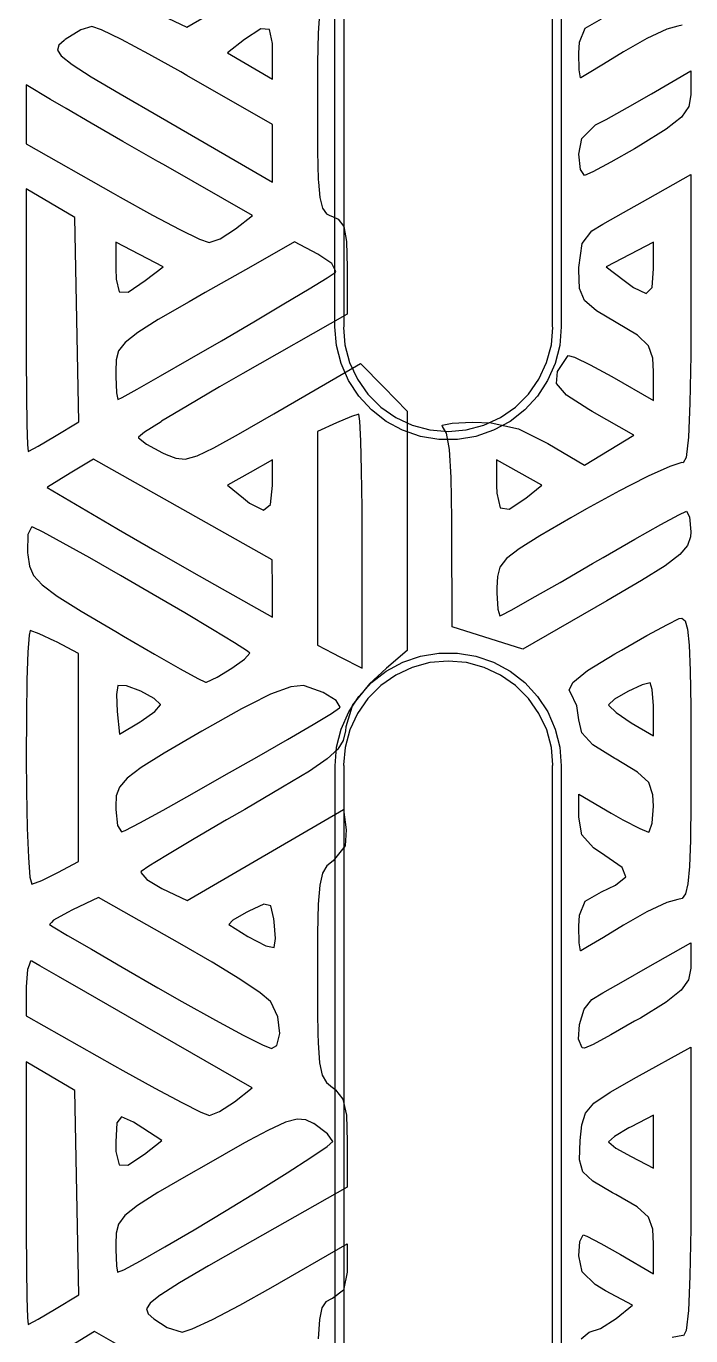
# Model space of a CAD drawing. Extents: x 19 to 403, y -177 to -75.
# Drawn here: x 203.63 to 211.24, y -138.53 to -123.52 of the extents above; entities that cross this region are included whole.
import ezdxf

# ---------------------------------------------------------------- set-up
doc = ezdxf.new("R2010")
doc.units = 0
doc.layers.add('BLACK', color=7, linetype='CONTINUOUS')

msp = doc.modelspace()

# ---------------------------------------------------------------- linework, layer by layer
at = {"layer": 'BLACK', "linetype": 'CONTINUOUS'}
for p, q in [((207.168, -126.969), (207.168, -91.3843)), ((207.268, -91.3843), (207.268, -126.969)), ((209.66, -126.969), (209.66, -91.3843)), ((209.76, -91.3843), (209.76, -126.969)), ((205.47, -123.534), (206.368, -123.014)), ((206.992, -123.376), (206.976, -123.603)), ((204.383, -123.526), (204.259, -123.566)), ((204.495, -123.566), (204.383, -123.526)), ((205.182, -123.397), (205.47, -123.534)), ((210.035, -123.545), (210.219, -123.437)), ((211.093, -123.524), (210.969, -123.558)), ((211.145, -123.512), (211.093, -123.524)), ((204.08, -123.676), (204.066, -123.687)), ((204.259, -123.566), (204.08, -123.676)), ((204.722, -123.676), (204.495, -123.566)), ((205.035, -123.842), (204.722, -123.676)), ((206.131, -123.677), (205.937, -123.827)), ((206.32, -123.552), (206.131, -123.677)), ((206.418, -123.562), (206.32, -123.552)), ((206.452, -123.72), (206.418, -123.562)), ((206.976, -123.603), (206.968, -123.943)), ((209.967, -123.706), (210.035, -123.545)), ((210.741, -123.664), (210.473, -123.817)), ((210.969, -123.558), (210.741, -123.664)), ((204.006, -123.741), (203.99, -123.796)), ((203.99, -123.796), (203.991, -123.798)), ((203.991, -123.798), (204.034, -123.864)), ((204.066, -123.687), (204.006, -123.741)), ((205.937, -123.827), (206.454, -124.132)), ((206.454, -123.828), (206.452, -123.72)), ((206.454, -124.132), (206.454, -123.828)), ((209.96, -123.833), (209.967, -123.706)), ((209.966, -124.025), (209.96, -123.833)), ((210.473, -123.817), (210.242, -123.96)), ((204.034, -123.864), (204.157, -123.962)), ((204.157, -123.962), (204.376, -124.102)), ((205.402, -124.046), (205.035, -123.842)), ((206.968, -123.943), (206.968, -124.132)), ((210.242, -123.96), (210.059, -124.07)), ((204.376, -124.102), (204.708, -124.299)), ((205.473, -124.087), (205.402, -124.046)), ((206.454, -124.65), (205.473, -124.087)), ((206.968, -124.132), (206.967, -124.426)), ((209.979, -124.115), (209.966, -124.025)), ((209.982, -124.115), (209.979, -124.115)), ((210.059, -124.07), (209.982, -124.115)), ((210.794, -124.297), (211.243, -124.033)), ((211.243, -124.033), (211.243, -124.287)), ((203.909, -124.362), (203.632, -124.194)), ((203.632, -124.194), (203.632, -124.872)), ((204.088, -124.467), (203.909, -124.362)), ((204.708, -124.299), (205.17, -124.567)), ((206.967, -124.426), (206.967, -124.497)), ((210.517, -124.456), (210.794, -124.297)), ((211.243, -124.309), (211.219, -124.445)), ((211.243, -124.287), (211.243, -124.309)), ((204.377, -124.635), (204.088, -124.467)), ((205.17, -124.567), (206.454, -125.309)), ((206.967, -124.497), (206.969, -124.958)), ((210.273, -124.592), (210.517, -124.456)), ((211.135, -124.565), (210.961, -124.702)), ((211.219, -124.445), (211.135, -124.565)), ((204.74, -124.844), (204.377, -124.635)), ((206.454, -125.309), (206.454, -124.65)), ((209.994, -124.81), (210.153, -124.654)), ((210.153, -124.654), (210.273, -124.592)), ((210.961, -124.702), (210.666, -124.887)), ((203.632, -124.872), (204.626, -125.438)), ((205.138, -125.072), (204.74, -124.844)), ((209.96, -124.991), (209.994, -124.81)), ((210.666, -124.887), (210.598, -124.927)), ((206.969, -124.958), (206.977, -125.279)), ((209.98, -125.165), (209.96, -124.991)), ((210.598, -124.927), (210.328, -125.083)), ((205.205, -125.11), (205.138, -125.072)), ((206.223, -125.691), (205.205, -125.11)), ((210.024, -125.234), (209.98, -125.165)), ((210.328, -125.083), (210.123, -125.192)), ((206.977, -125.279), (206.979, -125.309)), ((206.979, -125.309), (206.994, -125.487)), ((210.123, -125.192), (210.024, -125.234)), ((210.751, -125.5), (211.243, -125.222)), ((211.243, -125.222), (211.243, -126.901)), ((204.187, -125.714), (203.632, -125.389)), ((203.632, -125.389), (203.632, -126.894)), ((204.626, -125.438), (204.708, -125.484)), ((204.708, -125.484), (205.077, -125.688)), ((206.994, -125.487), (207.024, -125.609)), ((207.024, -125.609), (207.071, -125.673)), ((210.473, -125.659), (210.751, -125.5)), ((204.211, -126.885), (204.187, -125.714)), ((205.077, -125.688), (205.39, -125.853)), ((206.03, -125.847), (206.223, -125.691)), ((207.071, -125.673), (207.109, -125.691)), ((207.109, -125.691), (207.138, -125.704)), ((207.138, -125.704), (207.203, -125.734)), ((207.203, -125.734), (207.27, -125.819)), ((210.237, -125.794), (210.473, -125.659)), ((205.39, -125.853), (205.618, -125.963)), ((205.854, -125.962), (206.03, -125.847)), ((207.27, -125.819), (207.301, -125.991)), ((209.999, -126.015), (210.11, -125.869)), ((210.11, -125.869), (210.237, -125.794)), ((204.658, -125.999), (204.658, -126.301)), ((204.929, -126.14), (204.658, -125.999)), ((205.618, -125.963), (205.729, -126.004)), ((205.729, -126.004), (205.854, -125.962)), ((206.704, -125.996), (206.204, -126.28)), ((206.973, -126.135), (206.704, -125.996)), ((207.301, -125.991), (207.309, -126.29)), ((209.96, -126.29), (209.999, -126.015)), ((210.815, -125.999), (210.544, -126.14)), ((210.815, -126.301), (210.815, -125.999)), ((205.201, -126.28), (204.929, -126.14)), ((207.132, -126.244), (206.973, -126.135)), ((210.544, -126.14), (210.273, -126.28)), ((204.658, -126.301), (204.661, -126.424)), ((204.993, -126.439), (205.201, -126.28)), ((206.204, -126.28), (205.681, -126.577)), ((207.08, -126.407), (207.169, -126.347)), ((207.177, -126.334), (207.132, -126.244)), ((207.169, -126.347), (207.177, -126.334)), ((207.309, -126.29), (207.309, -126.822)), ((209.96, -126.319), (209.96, -126.29)), ((209.97, -126.528), (209.96, -126.319)), ((210.273, -126.28), (210.48, -126.439)), ((210.799, -126.518), (210.815, -126.301)), ((204.661, -126.424), (204.698, -126.569)), ((204.799, -126.57), (204.993, -126.439)), ((206.584, -126.707), (206.874, -126.533)), ((206.874, -126.533), (207.08, -126.407)), ((210.025, -126.667), (209.97, -126.528)), ((210.48, -126.439), (210.586, -126.517)), ((210.586, -126.517), (210.733, -126.587)), ((210.733, -126.587), (210.799, -126.518)), ((204.698, -126.569), (204.799, -126.57)), ((205.498, -126.681), (205.145, -126.885)), ((205.681, -126.577), (205.498, -126.681)), ((210.162, -126.785), (210.025, -126.667)), ((207.309, -126.822), (206.114, -127.503)), ((206.238, -126.911), (206.584, -126.707)), ((210.388, -126.918), (210.162, -126.785)), ((203.632, -126.894), (203.632, -126.902)), ((203.632, -126.902), (203.632, -127.321)), ((204.235, -128.056), (204.211, -126.885)), ((205.145, -126.885), (204.909, -127.034)), ((205.867, -127.128), (206.238, -126.911)), ((207.186, -127.182), (207.168, -126.969)), ((207.268, -126.969), (207.265, -126.978)), ((207.265, -126.978), (207.282, -127.177)), ((209.646, -127.177), (209.663, -126.978)), ((209.663, -126.978), (209.66, -126.969)), ((209.76, -126.969), (209.742, -127.182)), ((210.632, -127.065), (210.388, -126.918)), ((211.243, -126.901), (211.242, -127.293)), ((204.909, -127.034), (204.765, -127.147)), ((205.501, -127.341), (205.867, -127.128)), ((210.76, -127.185), (210.632, -127.065)), ((204.69, -127.245), (204.663, -127.349)), ((204.765, -127.147), (204.69, -127.245)), ((207.239, -127.389), (207.186, -127.182)), ((207.282, -127.177), (207.336, -127.379)), ((209.592, -127.379), (209.646, -127.177)), ((209.742, -127.182), (209.689, -127.389)), ((210.808, -127.327), (210.76, -127.185)), ((203.632, -127.321), (203.635, -127.751)), ((204.663, -127.349), (204.659, -127.479)), ((205.169, -127.532), (205.501, -127.341)), ((206.466, -127.967), (207.461, -127.388)), ((207.324, -127.585), (207.239, -127.389)), ((207.336, -127.379), (207.425, -127.569)), ((207.461, -127.388), (207.727, -127.662)), ((209.503, -127.569), (209.592, -127.379)), ((209.689, -127.389), (209.603, -127.585)), ((209.717, -127.479), (209.839, -127.299)), ((209.839, -127.299), (209.911, -127.318)), ((209.911, -127.318), (210.092, -127.405)), ((210.092, -127.405), (210.34, -127.54)), ((210.815, -127.485), (210.808, -127.327)), ((211.242, -127.293), (211.233, -127.844)), ((204.659, -127.479), (204.659, -127.537)), ((204.659, -127.537), (204.666, -127.724)), ((204.902, -127.683), (205.169, -127.532)), ((206.114, -127.503), (205.846, -127.657)), ((207.441, -127.764), (207.324, -127.585)), ((207.425, -127.569), (207.545, -127.74)), ((209.383, -127.74), (209.503, -127.569)), ((209.603, -127.585), (209.486, -127.764)), ((209.705, -127.619), (209.717, -127.479)), ((210.34, -127.54), (210.815, -127.812)), ((210.815, -127.812), (210.815, -127.485)), ((204.666, -127.724), (204.681, -127.8)), ((204.73, -127.777), (204.902, -127.683)), ((205.846, -127.657), (205.478, -127.873)), ((207.727, -127.662), (207.993, -127.936)), ((209.82, -127.753), (209.705, -127.619)), ((203.635, -127.751), (203.64, -128.093)), ((204.681, -127.8), (204.73, -127.777)), ((205.478, -127.873), (205.183, -128.051)), ((207.586, -127.922), (207.441, -127.764)), ((207.545, -127.74), (207.692, -127.888)), ((207.692, -127.888), (207.864, -128.008)), ((209.064, -128.008), (209.235, -127.888)), ((209.235, -127.888), (209.383, -127.74)), ((209.486, -127.764), (209.341, -127.922)), ((210.076, -127.917), (209.82, -127.753)), ((211.233, -127.844), (211.215, -128.235)), ((206.065, -128.199), (206.466, -127.967)), ((207.356, -127.997), (207.185, -128.07)), ((207.441, -127.971), (207.356, -127.997)), ((207.454, -128.052), (207.441, -127.971)), ((207.755, -128.053), (207.586, -127.922)), ((207.864, -128.008), (208.053, -128.096)), ((207.993, -127.936), (207.993, -130.679)), ((208.874, -128.096), (209.064, -128.008)), ((209.341, -127.922), (209.173, -128.053)), ((210.112, -127.938), (210.076, -127.917)), ((210.592, -128.21), (210.112, -127.938)), ((203.64, -128.093), (203.646, -128.317)), ((203.955, -128.227), (204.235, -128.056)), ((204.988, -128.176), (204.917, -128.233)), ((205.176, -128.056), (204.988, -128.176)), ((205.183, -128.051), (205.176, -128.056)), ((207.185, -128.07), (206.967, -128.169)), ((206.967, -128.169), (206.967, -130.618)), ((207.465, -128.276), (207.454, -128.052)), ((207.943, -128.155), (207.755, -128.053)), ((208.146, -128.225), (207.943, -128.155)), ((208.053, -128.096), (208.256, -128.151)), ((208.256, -128.151), (208.464, -128.169)), ((208.395, -128.095), (208.511, -128.074)), ((208.399, -128.113), (208.395, -128.095)), ((208.447, -128.187), (208.399, -128.113)), ((208.48, -128.376), (208.447, -128.187)), ((208.464, -128.169), (208.672, -128.151)), ((208.511, -128.074), (208.738, -128.063)), ((208.672, -128.151), (208.874, -128.096)), ((208.738, -128.063), (208.957, -128.07)), ((208.984, -128.155), (208.782, -128.225)), ((208.957, -128.07), (209.27, -128.139)), ((209.173, -128.053), (208.984, -128.155)), ((209.27, -128.139), (209.605, -128.305)), ((203.646, -128.317), (203.653, -128.398)), ((203.662, -128.395), (203.77, -128.336)), ((203.77, -128.336), (203.955, -128.227)), ((204.917, -128.233), (204.919, -128.241)), ((204.919, -128.241), (205.01, -128.315)), ((205.01, -128.315), (205.193, -128.414)), ((205.782, -128.356), (206.065, -128.199)), ((207.473, -128.616), (207.465, -128.276)), ((208.357, -128.26), (208.146, -128.225)), ((208.571, -128.26), (208.357, -128.26)), ((208.782, -128.225), (208.571, -128.26)), ((209.605, -128.305), (210.026, -128.554)), ((210.309, -128.382), (210.592, -128.21)), ((211.215, -128.235), (211.19, -128.465)), ((203.653, -128.398), (203.662, -128.395)), ((204.404, -128.485), (204.137, -128.647)), ((205.426, -129.062), (204.404, -128.485)), ((205.193, -128.414), (205.236, -128.434)), ((205.236, -128.434), (205.344, -128.476)), ((205.344, -128.476), (205.452, -128.484)), ((205.452, -128.484), (205.588, -128.447)), ((205.588, -128.447), (205.782, -128.356)), ((208.499, -128.697), (208.48, -128.376)), ((210.026, -128.554), (210.309, -128.382)), ((211.19, -128.465), (211.157, -128.527)), ((206.196, -128.638), (205.937, -128.783)), ((206.454, -128.492), (206.196, -128.638)), ((206.454, -128.787), (206.454, -128.492)), ((207.479, -129.043), (207.473, -128.616)), ((209.019, -128.492), (209.019, -128.787)), ((209.278, -128.638), (209.019, -128.492)), ((209.536, -128.783), (209.278, -128.638)), ((211.003, -128.568), (210.755, -128.681)), ((211.142, -128.524), (211.003, -128.568)), ((211.157, -128.527), (211.142, -128.524)), ((204.137, -128.647), (203.874, -128.807)), ((205.937, -128.783), (206.12, -128.933)), ((206.431, -129.007), (206.454, -128.787)), ((208.507, -129.168), (208.499, -128.697)), ((209.019, -128.787), (209.022, -128.875)), ((209.354, -128.933), (209.536, -128.783)), ((210.554, -128.783), (210.427, -128.848)), ((210.755, -128.681), (210.554, -128.783)), ((203.874, -128.807), (203.871, -128.809)), ((203.871, -128.809), (204.585, -129.23)), ((206.12, -128.933), (206.191, -128.989)), ((209.022, -128.875), (209.061, -129.044)), ((209.164, -129.06), (209.354, -128.933)), ((210.427, -128.848), (210.049, -129.056)), ((206.449, -129.638), (205.426, -129.062)), ((206.191, -128.989), (206.35, -129.071)), ((206.35, -129.071), (206.431, -129.007)), ((207.48, -129.427), (207.479, -129.043)), ((209.061, -129.044), (209.164, -129.06)), ((210.049, -129.056), (209.868, -129.159)), ((211.106, -129.123), (211.194, -129.083)), ((211.194, -129.083), (211.228, -129.148)), ((204.585, -129.23), (204.69, -129.292)), ((208.507, -129.282), (208.507, -129.168)), ((209.868, -129.159), (209.514, -129.364)), ((210.601, -129.403), (210.899, -129.236)), ((210.899, -129.236), (211.106, -129.123)), ((211.228, -129.148), (211.243, -129.32)), ((203.649, -129.35), (203.647, -129.547)), ((203.692, -129.265), (203.649, -129.35)), ((203.706, -129.266), (203.692, -129.265)), ((203.826, -129.324), (203.706, -129.266)), ((204.054, -129.447), (203.826, -129.324)), ((204.69, -129.292), (205.105, -129.533)), ((208.509, -130.408), (208.507, -129.282)), ((209.514, -129.364), (209.276, -129.513)), ((211.24, -129.375), (211.207, -129.476)), ((211.243, -129.32), (211.24, -129.375)), ((204.359, -129.618), (204.054, -129.447)), ((205.105, -129.533), (205.526, -129.774)), ((207.48, -130.883), (207.48, -129.427)), ((209.276, -129.513), (209.131, -129.626)), ((210.24, -129.611), (210.601, -129.403)), ((211.207, -129.476), (211.118, -129.58)), ((203.647, -129.547), (203.647, -129.56)), ((203.647, -129.56), (203.649, -129.581)), ((203.649, -129.581), (203.668, -129.711)), ((204.713, -129.82), (204.359, -129.618)), ((206.451, -129.967), (206.449, -129.638)), ((209.131, -129.626), (209.056, -129.725)), ((209.746, -129.898), (210.119, -129.681)), ((210.119, -129.681), (210.24, -129.611)), ((211.118, -129.58), (210.95, -129.708)), ((203.668, -129.711), (203.714, -129.818)), ((203.714, -129.818), (203.813, -129.926)), ((205.086, -130.036), (204.713, -129.82)), ((205.526, -129.774), (205.877, -129.973)), ((209.028, -129.829), (209.022, -129.959)), ((209.056, -129.725), (209.028, -129.829)), ((210.95, -129.708), (210.679, -129.878)), ((203.813, -129.926), (203.986, -130.055)), ((205.877, -129.973), (206.454, -130.295)), ((206.454, -130.295), (206.451, -129.967)), ((209.022, -129.959), (209.022, -130.017)), ((209.428, -130.08), (209.746, -129.898)), ((210.679, -129.878), (210.282, -130.111)), ((203.986, -130.055), (204.26, -130.226)), ((205.447, -130.247), (205.086, -130.036)), ((209.022, -130.017), (209.033, -130.204)), ((209.193, -130.211), (209.428, -130.08)), ((210.282, -130.111), (209.321, -130.665)), ((204.26, -130.226), (204.658, -130.462)), ((205.767, -130.437), (205.447, -130.247)), ((209.033, -130.204), (209.057, -130.28)), ((209.057, -130.28), (209.069, -130.276)), ((209.069, -130.276), (209.193, -130.211)), ((206.017, -130.589), (205.767, -130.437)), ((209.321, -130.665), (208.509, -130.408)), ((210.74, -130.507), (210.975, -130.379)), ((210.975, -130.379), (211.109, -130.313)), ((211.109, -130.313), (211.142, -130.307)), ((211.142, -130.307), (211.18, -130.337)), ((211.18, -130.337), (211.207, -130.433)), ((211.207, -130.433), (211.226, -130.616)), ((203.666, -130.502), (203.652, -130.699)), ((203.679, -130.451), (203.666, -130.502)), ((203.779, -130.486), (203.679, -130.451)), ((203.961, -130.573), (203.779, -130.486)), ((203.978, -130.581), (203.961, -130.573)), ((204.23, -130.712), (203.978, -130.581)), ((204.658, -130.462), (204.745, -130.513)), ((204.745, -130.513), (205.1, -130.719)), ((206.166, -130.685), (206.017, -130.589)), ((210.448, -130.673), (210.74, -130.507)), ((203.652, -130.699), (203.641, -131.016)), ((204.23, -133.097), (204.23, -130.712)), ((205.1, -130.719), (205.394, -130.887)), ((206.132, -130.777), (206.194, -130.709)), ((206.194, -130.709), (206.166, -130.685)), ((206.967, -130.618), (207.144, -130.709)), ((207.144, -130.709), (207.223, -130.75)), ((207.993, -130.679), (207.759, -130.883)), ((208.147, -130.744), (208.358, -130.709)), ((208.358, -130.709), (208.572, -130.709)), ((208.572, -130.709), (208.783, -130.744)), ((210.062, -130.909), (210.374, -130.716)), ((210.374, -130.716), (210.448, -130.673)), ((211.226, -130.616), (211.236, -130.907)), ((205.394, -130.887), (205.599, -131)), ((205.819, -130.985), (205.985, -130.883)), ((205.985, -130.883), (206.132, -130.777)), ((207.223, -130.75), (207.48, -130.883)), ((207.759, -130.883), (207.658, -130.971)), ((207.756, -130.915), (207.944, -130.813)), ((208.054, -130.872), (207.865, -130.961)), ((207.944, -130.813), (208.147, -130.744)), ((208.256, -130.818), (208.054, -130.872)), ((208.465, -130.8), (208.256, -130.818)), ((208.673, -130.818), (208.465, -130.8)), ((208.875, -130.872), (208.673, -130.818)), ((208.783, -130.744), (208.985, -130.813)), ((209.065, -130.961), (208.875, -130.872)), ((208.985, -130.813), (209.173, -130.915)), ((203.641, -131.016), (203.634, -131.428)), ((205.599, -131), (205.684, -131.042)), ((205.684, -131.042), (205.698, -131.041)), ((205.698, -131.041), (205.819, -130.985)), ((207.658, -130.971), (207.562, -131.059)), ((207.587, -131.047), (207.756, -130.915)), ((207.865, -130.961), (207.693, -131.081)), ((209.236, -131.081), (209.065, -130.961)), ((209.173, -130.915), (209.342, -131.047)), ((209.893, -131.045), (210.062, -130.909)), ((211.236, -130.907), (211.242, -131.326)), ((204.683, -131.081), (204.665, -131.184)), ((204.665, -131.184), (204.673, -131.379)), ((204.779, -131.085), (204.683, -131.081)), ((204.683, -131.081), (204.683, -131.081)), ((204.943, -131.145), (204.779, -131.085)), ((205.099, -131.228), (204.943, -131.145)), ((206.431, -131.18), (206.191, -131.3)), ((206.661, -131.094), (206.431, -131.18)), ((206.806, -131.08), (206.661, -131.094)), ((206.818, -131.083), (206.806, -131.08)), ((207.031, -131.16), (206.818, -131.083)), ((207.183, -131.252), (207.031, -131.16)), ((207.562, -131.059), (207.369, -131.303)), ((207.442, -131.204), (207.587, -131.047)), ((207.693, -131.081), (207.545, -131.228)), ((209.384, -131.228), (209.236, -131.081)), ((209.342, -131.047), (209.487, -131.204)), ((209.851, -131.135), (209.893, -131.045)), ((209.866, -131.161), (209.851, -131.135)), ((209.939, -131.314), (209.866, -131.161)), ((210.522, -131.149), (210.369, -131.238)), ((210.686, -131.073), (210.522, -131.149)), ((210.777, -131.05), (210.686, -131.073)), ((210.802, -131.125), (210.777, -131.05)), ((210.815, -131.311), (210.802, -131.125)), ((205.171, -131.299), (205.099, -131.228)), ((205.106, -131.376), (205.171, -131.3)), ((205.171, -131.3), (205.171, -131.299)), ((206.191, -131.3), (206.098, -131.347)), ((207.128, -131.399), (207.221, -131.337)), ((207.227, -131.328), (207.183, -131.252)), ((207.221, -131.337), (207.227, -131.328)), ((207.362, -131.328), (207.294, -131.554)), ((207.325, -131.383), (207.442, -131.204)), ((207.369, -131.303), (207.362, -131.328)), ((207.545, -131.228), (207.425, -131.4)), ((209.504, -131.4), (209.384, -131.228)), ((209.487, -131.204), (209.604, -131.383)), ((209.961, -131.473), (209.939, -131.314)), ((210.369, -131.238), (210.302, -131.301)), ((210.302, -131.301), (210.304, -131.308)), ((210.304, -131.308), (210.387, -131.391)), ((210.815, -131.354), (210.815, -131.311)), ((211.242, -131.326), (211.242, -131.658)), ((203.634, -131.428), (203.632, -131.905)), ((204.673, -131.379), (204.701, -131.639)), ((204.936, -131.496), (204.948, -131.488)), ((204.948, -131.488), (205.106, -131.376)), ((206.098, -131.347), (205.642, -131.603)), ((206.919, -131.525), (207.128, -131.399)), ((207.239, -131.579), (207.325, -131.383)), ((207.425, -131.4), (207.337, -131.589)), ((209.593, -131.589), (209.504, -131.4)), ((209.604, -131.383), (209.69, -131.579)), ((209.997, -131.624), (209.961, -131.473)), ((210.387, -131.391), (210.559, -131.506)), ((210.815, -131.658), (210.815, -131.354)), ((204.701, -131.639), (204.936, -131.496)), ((205.598, -131.629), (205.213, -131.855)), ((205.642, -131.603), (205.598, -131.629)), ((206.624, -131.698), (206.919, -131.525)), ((207.187, -131.787), (207.239, -131.579)), ((207.289, -131.6), (207.263, -131.709)), ((207.337, -131.589), (207.283, -131.791)), ((207.294, -131.554), (207.289, -131.6)), ((209.647, -131.791), (209.593, -131.589)), ((209.69, -131.579), (209.743, -131.787)), ((210.123, -131.76), (209.997, -131.624)), ((210.559, -131.506), (210.815, -131.658)), ((206.275, -131.9), (206.624, -131.698)), ((207.169, -132), (207.187, -131.787)), ((207.263, -131.709), (207.2, -131.809)), ((207.283, -131.791), (207.265, -131.991)), ((209.664, -131.991), (209.647, -131.791)), ((209.743, -131.787), (209.76, -132)), ((210.373, -131.918), (210.123, -131.76)), ((211.242, -131.658), (211.243, -131.896)), ((203.632, -131.905), (203.634, -132.287)), ((205.213, -131.855), (204.95, -132.019)), ((205.9, -132.113), (206.275, -131.9)), ((207.078, -131.92), (206.875, -132.06)), ((207.2, -131.809), (207.078, -131.92)), ((210.389, -131.926), (210.373, -131.918)), ((210.634, -132.072), (210.389, -131.926)), ((211.243, -131.896), (211.242, -132.42)), ((204.95, -132.019), (204.787, -132.142)), ((206.875, -132.06), (206.568, -132.247)), ((207.169, -163.466), (207.169, -132)), ((207.265, -131.991), (207.269, -132)), ((207.269, -132), (207.269, -163.466)), ((209.66, -132), (209.664, -131.991)), ((209.66, -163.466), (209.66, -132)), ((209.76, -132), (209.76, -163.466)), ((210.762, -132.193), (210.634, -132.072)), ((204.787, -132.142), (204.7, -132.244)), ((205.531, -132.322), (205.9, -132.113)), ((210.81, -132.334), (210.762, -132.193)), ((203.634, -132.287), (203.642, -132.714)), ((204.664, -132.345), (204.658, -132.467)), ((204.7, -132.244), (204.664, -132.345)), ((205.199, -132.507), (205.531, -132.322)), ((206.568, -132.247), (206.135, -132.5)), ((209.96, -132.588), (209.96, -132.325)), ((209.96, -132.325), (210.331, -132.543)), ((210.815, -132.461), (210.81, -132.334)), ((204.658, -132.467), (204.658, -132.501)), ((204.658, -132.501), (204.679, -132.684)), ((204.933, -132.652), (205.199, -132.507)), ((205.476, -133.544), (207.266, -132.501)), ((206.135, -132.5), (205.927, -132.621)), ((207.266, -132.501), (207.295, -132.736)), ((210.801, -132.659), (210.815, -132.461)), ((211.242, -132.42), (211.238, -132.852)), ((204.679, -132.684), (204.722, -132.758)), ((204.765, -132.74), (204.933, -132.652)), ((205.927, -132.621), (205.555, -132.839)), ((209.995, -132.79), (209.96, -132.588)), ((210.331, -132.543), (210.464, -132.618)), ((210.464, -132.618), (210.658, -132.72)), ((210.766, -132.757), (210.801, -132.659)), ((203.642, -132.714), (203.657, -133.052)), ((204.722, -132.758), (204.765, -132.74)), ((205.555, -132.839), (205.25, -133.021)), ((207.295, -132.736), (207.284, -132.919)), ((210.128, -132.942), (209.995, -132.79)), ((210.658, -132.72), (210.759, -132.76)), ((210.759, -132.76), (210.766, -132.757)), ((207.284, -132.919), (207.146, -133.09)), ((210.259, -133.028), (210.128, -132.942)), ((211.238, -132.852), (211.228, -133.156)), ((203.657, -133.052), (203.675, -133.275)), ((203.995, -133.224), (204.23, -133.097)), ((205.126, -133.097), (205.038, -133.15)), ((205.25, -133.021), (205.126, -133.097)), ((207.146, -133.09), (207.075, -133.147)), ((210.459, -133.166), (210.259, -133.028)), ((203.675, -133.275), (203.696, -133.355)), ((203.811, -133.315), (203.995, -133.224)), ((204.949, -133.21), (204.943, -133.224)), ((204.943, -133.224), (205.012, -133.303)), ((205.038, -133.15), (204.949, -133.21)), ((207.025, -133.23), (206.994, -133.367)), ((207.075, -133.147), (207.025, -133.23)), ((210.379, -133.37), (210.5, -133.271)), ((210.5, -133.271), (210.459, -133.166)), ((211.228, -133.156), (211.211, -133.353)), ((203.696, -133.355), (203.811, -133.315)), ((203.696, -133.355), (203.696, -133.355)), ((205.012, -133.303), (205.184, -133.405)), ((205.184, -133.405), (205.476, -133.544)), ((206.994, -133.367), (206.976, -133.587)), ((210.035, -133.551), (210.219, -133.443)), ((210.219, -133.443), (210.379, -133.37)), ((211.211, -133.353), (211.184, -133.467)), ((204.46, -133.511), (204.163, -133.652)), ((205.393, -134.037), (204.46, -133.511)), ((206.354, -133.586), (206.18, -133.667)), ((206.432, -133.607), (206.354, -133.586)), ((206.976, -133.587), (206.969, -133.92)), ((209.967, -133.712), (210.035, -133.551)), ((210.97, -133.568), (210.741, -133.674)), ((211.093, -133.533), (210.97, -133.568)), ((211.145, -133.52), (211.093, -133.533)), ((211.184, -133.467), (211.145, -133.52)), ((204.104, -133.682), (203.946, -133.771)), ((204.163, -133.652), (204.104, -133.682)), ((206.152, -133.681), (206, -133.771)), ((206.18, -133.667), (206.152, -133.681)), ((206.467, -133.753), (206.432, -133.607)), ((209.96, -133.839), (209.967, -133.712)), ((210.741, -133.674), (210.473, -133.826)), ((203.922, -133.797), (203.899, -133.82)), ((203.899, -133.82), (203.939, -133.845)), ((203.946, -133.771), (203.922, -133.797)), ((203.939, -133.845), (204.106, -133.944)), ((206, -133.771), (205.954, -133.818)), ((205.954, -133.818), (206.169, -133.955)), ((206.472, -133.789), (206.467, -133.753)), ((206.488, -133.981), (206.472, -133.789)), ((209.966, -134.031), (209.96, -133.839)), ((210.473, -133.826), (210.242, -133.967)), ((204.106, -133.944), (204.379, -134.103)), ((205.76, -134.25), (205.393, -134.037)), ((206.169, -133.955), (206.376, -134.064)), ((206.472, -134.082), (206.488, -133.981)), ((206.968, -133.981), (206.967, -134.395)), ((206.969, -133.92), (206.968, -133.981)), ((209.979, -134.121), (209.966, -134.031)), ((210.242, -133.967), (210.06, -134.077)), ((210.751, -134.309), (211.243, -134.03)), ((211.243, -134.03), (211.243, -134.289)), ((204.379, -134.103), (204.731, -134.308)), ((206.376, -134.064), (206.472, -134.082)), ((209.982, -134.122), (209.979, -134.121)), ((210.06, -134.077), (209.982, -134.122)), ((203.646, -134.335), (203.632, -134.535)), ((203.664, -134.286), (203.646, -134.335)), ((203.682, -134.24), (203.664, -134.286)), ((203.696, -134.24), (203.682, -134.24)), ((203.788, -134.292), (203.696, -134.24)), ((204.002, -134.416), (203.788, -134.292)), ((204.731, -134.308), (205.138, -134.544)), ((206.077, -134.446), (205.76, -134.25)), ((210.473, -134.467), (210.751, -134.309)), ((211.243, -134.319), (211.218, -134.454)), ((211.243, -134.289), (211.243, -134.319)), ((204.313, -134.594), (204.002, -134.416)), ((206.312, -134.604), (206.077, -134.446)), ((206.967, -134.395), (206.968, -134.83)), ((210.237, -134.603), (210.473, -134.467)), ((211.218, -134.454), (211.134, -134.573)), ((203.632, -134.535), (203.632, -134.866)), ((204.693, -134.813), (204.313, -134.594)), ((205.138, -134.544), (205.415, -134.701)), ((206.43, -134.702), (206.312, -134.604)), ((210.11, -134.678), (210.237, -134.603)), ((211.134, -134.573), (210.96, -134.708)), ((205.415, -134.701), (205.798, -134.915)), ((206.432, -134.704), (206.43, -134.702)), ((206.513, -134.878), (206.432, -134.704)), ((209.968, -134.965), (210.022, -134.791)), ((210.022, -134.791), (210.11, -134.678)), ((210.96, -134.708), (210.666, -134.891)), ((203.632, -134.866), (204.642, -135.438)), ((204.989, -134.984), (204.693, -134.813)), ((205.798, -134.915), (206.115, -135.086)), ((206.536, -135.067), (206.513, -134.878)), ((206.968, -134.83), (206.973, -135.067)), ((210.6, -134.929), (210.329, -135.085)), ((210.666, -134.891), (210.6, -134.929)), ((206.219, -135.693), (204.989, -134.984)), ((206.115, -135.086), (206.339, -135.199)), ((206.501, -135.207), (206.536, -135.067)), ((206.973, -135.067), (206.975, -135.176)), ((209.957, -135.134), (209.968, -134.965)), ((210.329, -135.085), (210.124, -135.194)), ((206.339, -135.199), (206.443, -135.24)), ((206.443, -135.24), (206.501, -135.207)), ((206.975, -135.176), (206.992, -135.405)), ((209.999, -135.231), (209.957, -135.134)), ((210.024, -135.237), (209.999, -135.231)), ((210.124, -135.194), (210.024, -135.237)), ((210.623, -135.57), (211.243, -135.227)), ((211.243, -135.227), (211.243, -136.906)), ((203.909, -135.558), (203.632, -135.395)), ((203.632, -135.395), (203.632, -136.9)), ((204.642, -135.438), (204.74, -135.493)), ((204.74, -135.493), (205.106, -135.696)), ((206.992, -135.405), (207.022, -135.548)), ((204.187, -135.72), (203.909, -135.558)), ((206.016, -135.85), (206.219, -135.693)), ((207.022, -135.548), (207.07, -135.632)), ((207.07, -135.632), (207.138, -135.688)), ((207.138, -135.688), (207.146, -135.693)), ((207.146, -135.693), (207.176, -135.714)), ((210.319, -135.742), (210.623, -135.57)), ((204.211, -136.891), (204.187, -135.72)), ((205.106, -135.696), (205.413, -135.859)), ((207.176, -135.714), (207.259, -135.822)), ((207.259, -135.822), (207.299, -136.006)), ((210.134, -135.867), (210.319, -135.742)), ((205.413, -135.859), (205.632, -135.969)), ((205.632, -135.969), (205.732, -136.008)), ((205.732, -136.008), (205.845, -135.963)), ((205.845, -135.963), (206.016, -135.85)), ((209.994, -136.116), (210.036, -135.98)), ((210.036, -135.98), (210.134, -135.867)), ((204.668, -136.094), (204.658, -136.309)), ((204.722, -136.025), (204.668, -136.094)), ((204.86, -136.084), (204.722, -136.025)), ((204.968, -136.153), (204.86, -136.084)), ((206.6, -136.086), (206.398, -136.179)), ((206.736, -136.049), (206.6, -136.086)), ((206.835, -136.057), (206.736, -136.049)), ((206.924, -136.1), (206.835, -136.057)), ((206.927, -136.101), (206.924, -136.1)), ((207.081, -136.219), (206.927, -136.101)), ((207.299, -136.006), (207.309, -136.305)), ((209.977, -136.296), (209.994, -136.116)), ((210.559, -136.138), (210.535, -136.151)), ((210.815, -136.005), (210.559, -136.138)), ((210.815, -136.613), (210.815, -136.005)), ((205.187, -136.296), (204.968, -136.153)), ((206.398, -136.179), (206.18, -136.296)), ((207.143, -136.305), (207.081, -136.219)), ((210.37, -136.248), (210.302, -136.309)), ((210.535, -136.151), (210.37, -136.248)), ((204.658, -136.309), (204.66, -136.422)), ((204.66, -136.422), (204.696, -136.573)), ((204.986, -136.451), (205.187, -136.296)), ((206.105, -136.337), (205.692, -136.572)), ((206.18, -136.296), (206.105, -136.337)), ((206.893, -136.49), (207.077, -136.363)), ((207.077, -136.363), (207.143, -136.305)), ((207.309, -136.305), (207.309, -136.313)), ((207.309, -136.313), (207.309, -136.831)), ((209.969, -136.515), (209.977, -136.296)), ((210.302, -136.309), (210.303, -136.313)), ((210.303, -136.313), (210.386, -136.381)), ((210.386, -136.381), (210.559, -136.48)), ((204.696, -136.573), (204.795, -136.578)), ((204.795, -136.578), (204.986, -136.451)), ((205.692, -136.572), (205.489, -136.688)), ((206.619, -136.666), (206.893, -136.49)), ((210.006, -136.653), (209.969, -136.515)), ((210.559, -136.48), (210.815, -136.613)), ((205.489, -136.688), (205.139, -136.892)), ((206.286, -136.875), (206.619, -136.666)), ((210.12, -136.762), (210.006, -136.653)), ((204.235, -138.062), (204.211, -136.891)), ((205.139, -136.892), (204.905, -137.041)), ((205.922, -137.098), (206.286, -136.875)), ((207.309, -136.831), (206.11, -137.511)), ((210.348, -136.894), (210.12, -136.762)), ((210.383, -136.914), (210.348, -136.894)), ((203.632, -136.9), (203.632, -137.327)), ((204.905, -137.041), (204.762, -137.154)), ((210.629, -137.056), (210.383, -136.914)), ((211.243, -136.906), (211.242, -137.3)), ((204.762, -137.154), (204.689, -137.252)), ((205.557, -137.317), (205.922, -137.098)), ((210.758, -137.172), (210.629, -137.056)), ((210.808, -137.312), (210.758, -137.172)), ((203.632, -137.327), (203.635, -137.758)), ((204.689, -137.252), (204.662, -137.356)), ((205.22, -137.515), (205.557, -137.317)), ((210.815, -137.485), (210.808, -137.312)), ((211.242, -137.3), (211.233, -137.85)), ((204.662, -137.356), (204.658, -137.485)), ((204.658, -137.485), (204.658, -137.543)), ((206.434, -137.984), (207.309, -137.479)), ((207.309, -137.479), (207.309, -137.765)), ((209.96, -137.615), (209.974, -137.452)), ((209.974, -137.452), (210.009, -137.378)), ((210.009, -137.378), (210.053, -137.393)), ((210.053, -137.393), (210.212, -137.474)), ((210.212, -137.474), (210.437, -137.6)), ((210.815, -137.822), (210.815, -137.485)), ((204.658, -137.543), (204.665, -137.73)), ((204.941, -137.674), (205.22, -137.515)), ((206.11, -137.511), (205.719, -137.733)), ((210, -137.801), (209.96, -137.615)), ((210.437, -137.6), (210.815, -137.822)), ((203.635, -137.758), (203.64, -138.099)), ((204.665, -137.73), (204.679, -137.804)), ((204.679, -137.804), (204.749, -137.776)), ((204.749, -137.776), (204.941, -137.674)), ((205.719, -137.733), (205.387, -137.926)), ((207.309, -137.765), (207.308, -137.803)), ((205.387, -137.926), (205.172, -138.062)), ((207.308, -137.803), (207.266, -138.009)), ((210.147, -137.946), (210, -137.801)), ((210.268, -138.018), (210.147, -137.946)), ((211.233, -137.85), (211.215, -138.242)), ((203.955, -138.233), (204.235, -138.062)), ((205.17, -138.063), (205.051, -138.158)), ((205.172, -138.062), (205.17, -138.063)), ((206.078, -138.183), (206.434, -137.984)), ((207.266, -138.009), (207.138, -138.105)), ((210.576, -138.184), (210.268, -138.018)), ((203.64, -138.099), (203.646, -138.323)), ((203.77, -138.342), (203.955, -138.233)), ((205.051, -138.158), (205.01, -138.226)), ((205.01, -138.226), (205.03, -138.282)), ((205.766, -138.346), (206.078, -138.183)), ((207.019, -138.213), (206.991, -138.346)), ((207.063, -138.143), (207.019, -138.213)), ((207.127, -138.109), (207.063, -138.143)), ((207.138, -138.105), (207.127, -138.109)), ((210.387, -138.337), (210.576, -138.184)), ((211.215, -138.242), (211.19, -138.471)), ((203.646, -138.323), (203.653, -138.404)), ((203.662, -138.401), (203.77, -138.342)), ((205.03, -138.282), (205.093, -138.34)), ((205.093, -138.34), (205.247, -138.438)), ((205.533, -138.453), (205.766, -138.346)), ((206.991, -138.346), (206.975, -138.568)), ((210.208, -138.45), (210.387, -138.337)), ((203.653, -138.404), (203.662, -138.401)), ((204.413, -138.485), (204.145, -138.649)), ((205.436, -139.065), (204.413, -138.485)), ((205.247, -138.438), (205.417, -138.49)), ((205.417, -138.49), (205.533, -138.453)), ((209.988, -138.569), (210.079, -138.49)), ((210.079, -138.49), (210.208, -138.45)), ((211.153, -138.531), (211.031, -138.551)), ((211.158, -138.533), (211.153, -138.531)), ((211.19, -138.471), (211.158, -138.533))]:
    msp.add_line(p, q, dxfattribs=at)

doc.saveas('drawing.dxf')
